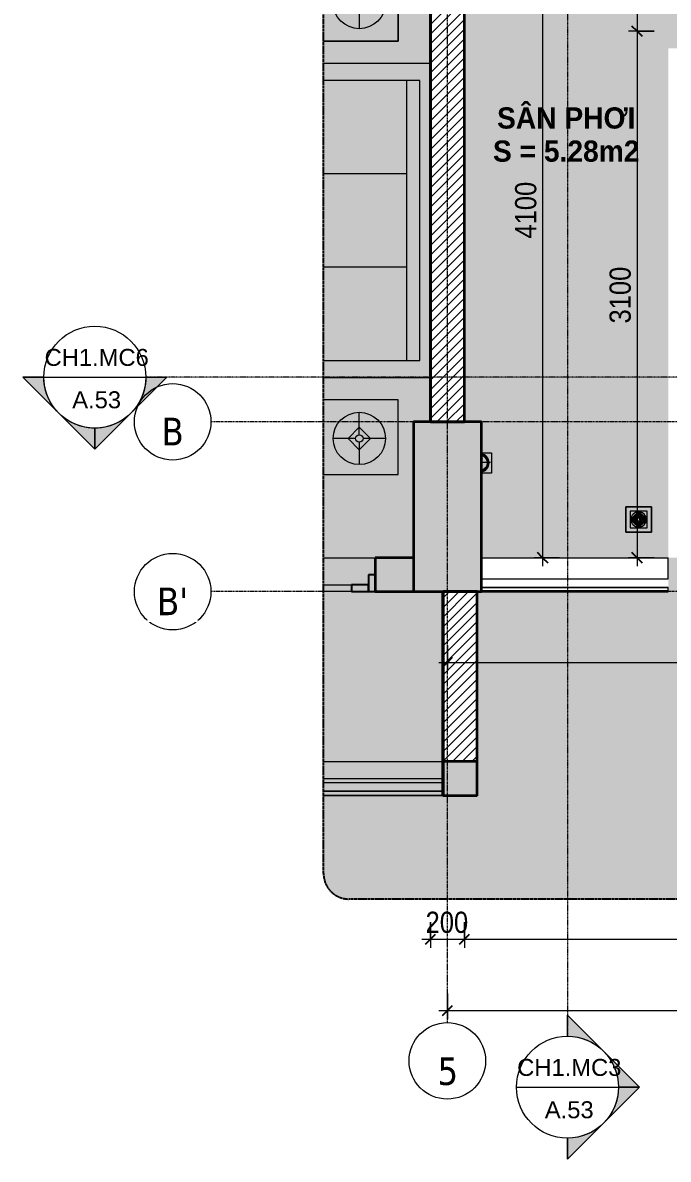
# Model space of a CAD drawing. Header units: millimetres. Extents: x 50254 to 245170, y 481 to 78637.
# Drawn here: x 50254 to 54052, y 21195 to 27887 of the extents above; entities that cross this region are included whole.
import ezdxf

# ---------------------------------------------------------------- set-up
doc = ezdxf.new("R2010")
doc.units = ezdxf.units.MM
for name, pattern in [('Dash - Tight', [4.5, 3, -1.5]), ('Dash Dot 3_16_', [7.9375, 4.7625, -1.5875, 0, -1.5875]), ('Grid Line', [22.225, 12.7, -3.175, 3.175, -3.175]), ('Hidden', [7.14375, 4.7625, -2.38125]), ('IMPORT-CENTER _3_', [10.16, 6.35, -1.27, 1.27, -1.27])]:
    doc.linetypes.add(name, pattern=pattern)
for name, color, linetype, lineweight in [('0-1', 7, 'Continuous', 5), ('A-ANNO-DIMS', 211, 'Continuous', 9), ('A-ANNO-DIMS-50', 211, 'Continuous', 9), ('A-DETL-GENF-1', 7, 'Continuous', 18), ('A-DETL-GENF-3', 92, 'Dash - Tight', 18), ('A-DETL-GENF-4', 92, 'Hidden', 25), ('A-DETL-GENF-5', 9, 'Continuous', 18), ('A-DETL-MEDM', 33, 'Continuous', 35), ('A-DETL-THIN', 151, 'Continuous', 18), ('A-DOOR', 31, 'Continuous', 18), ('A-DOOR-4', 31, 'Continuous', 25), ('A-DOOR-FRAM', 31, 'Continuous', 25), ('A-FLOR', 192, 'Continuous', 18), ('A-FLOR-2', 7, 'Continuous', 18), ('A-FLOR-3', 9, 'Continuous', 18), ('A-FLOR-HRAL', 11, 'Continuous', 18), ('A-FLOR-HRAL-2', 7, 'Continuous', 18), ('A-WALL', 113, 'Continuous', 18), ('A-WALL-3', 9, 'Continuous', 18), ('A-WALL-5', 7, 'Continuous', 18), ('A-WALL-6', 113, 'Continuous', 35), ('A-WALL-PATT-2', 111, 'Continuous', 18), ('G-ANNO-SYMB', 111, 'Continuous', 9), ('G-ANNO-SYMB-1', 111, 'Dash Dot 3_16_', 18), ('G-ANNO-TEXT-1', 7, 'Continuous', 9), ('G-IMPT', 8, 'Continuous', 18), ('G-IMPT-3', 8, 'IMPORT-CENTER _3_', 18), ('I-FURN', 30, 'Continuous', 18), ('I-FURN-1', 10, 'Continuous', 18), ('M-EQPM', 50, 'Continuous', 18), ('M-EQPM-1', 7, 'Continuous', 18), ('S-COLS', 52, 'Continuous', 18), ('S-GRID-1', 1, 'Grid Line', 9), ('S-GRID-IDEN', 1, 'Continuous', 9)]:
    doc.layers.add(name, color=color, linetype=linetype, lineweight=lineweight)
doc.layers.add('A-DETL-GENF-2', color=7, linetype='Continuous', lineweight=18, transparency=0.2)
doc.styles.add('Arial', font='arial.ttf', dxfattribs={"height": 100})
doc.styles.add('Arial_B', font='arialbd.ttf', dxfattribs={"width": 0.95, "height": 125})
doc.styles.add('Tahoma_B', font='tahomabd.ttf', dxfattribs={"height": 162.5})
doc.styles.add('UTM Avo', font='', dxfattribs={"width": 0.9, "height": 125})
doc.styles.get('UTM Avo').set_extended_font_data('UTM Avo')
doc.dimstyles.new('1_Dim_chi_tiet_2_5', dxfattribs={"dimscale": 304.8, "dimtxt": 124.912619, "dimasz": 0.19685, "dimexe": 0.164042, "dimexo": 0.0625, "dimgap": 0.016404, "dimtad": 1, "dimdec": 0, "dimrnd": 5, "dimzin": 0, "dimdsep": 46, "dimtxsty": 'UTM Avo', "dimblk1": 'OBLIQUE', "dimblk2": 'OBLIQUE', "dimsah": 1, "dimcen": 0.09, "dimdle": 0.164042, "dimazin": 0, "dimtfac": 1, "dimtdec": 4, "dimtix": 1, "dimtmove": 0, "dimatfit": 3, "dimfxl": 0.328084, "dimfxlon": 1, "dimtvp": 1, "dimtolj": 1, "dimtzin": 0, "dimarcsym": 2})
pattern_1 = [(45, (0, 0), (-28.28427, 28.28427), [])]

# ---------------------------------------------------------------- blocks, each defined once
blk = doc.blocks.new('NCV_TKTC_KET CAU_rvt-1-TKCS_CĂN HỘ LOẠI 1 - MẶT BẰNG')
at = {"layer": 'A-FLOR'}
for p, q in [((52927.6, 24535.3), (54052.6, 24535.3)), ((52024, 23336.9), (52725.7, 23336.9)), ((52725.9, 23336.9), (52727.6, 23336.9))]:
    blk.add_line(p, q, dxfattribs=at)
at = {"layer": 'S-COLS'}
for p, q in [((52652.6, 25536.9), (52552.6, 25536.9)), ((52552.6, 25536.9), (52552.6, 24736.9)), ((52577.6, 24536.9), (52725.9, 24536.9)), ((52725.9, 24536.9), (52727.6, 24536.9)), ((52927.6, 24536.9), (52952.6, 24536.9))]:
    blk.add_line(p, q, dxfattribs=at)
blk = doc.blocks.new('LOBBY_SOFA_1 - LOBBY_SOFA_1-V9-TKCS_CĂN HỘ LOẠI 1 - MẶT BẰNG')
at = {"layer": 'I-FURN'}
for p, q in [((-2556, -4.9), (-2556, -633.5)), ((-2457, -66), (-2457, -633.5)), ((-807, -66), (-2457, -66)), ((-807, -633.5), (-807, -66)), ((-708, -633.5), (-708, -4.9)), ((-3128.2, -193.5), (-2688.2, -193.5)), ((-3128.2, -633.5), (-3128.2, -193.5)), ((-2688.2, -193.5), (-2688.2, -633.5)), ((-807, -143), (-2457, -143)), ((-1907, -143), (-1907, -633.5)), ((-1357, -143), (-1357, -633.5)), ((-575.9, -193.5), (-575.9, -633.5)), ((-135.9, -193.5), (-575.9, -193.5)), ((-135.9, -633.5), (-135.9, -193.5)), ((-2915.4, -269), (-2915.4, -401)), ((-348.6, -269), (-348.6, -401)), ((-2915.4, -357), (-2981.4, -423)), ((-2849.4, -423), (-2915.4, -357)), ((-414.6, -423), (-348.6, -357)), ((-348.6, -357), (-282.6, -423)), ((-2937.4, -423), (-3069.4, -423)), ((-2981.4, -423), (-2915.4, -489)), ((-2915.4, -489), (-2849.4, -423)), ((-2915.4, -445), (-2915.4, -577)), ((-2893.4, -423), (-2761.4, -423)), ((-370.6, -423), (-502.6, -423)), ((-348.6, -489), (-414.6, -423)), ((-282.6, -423), (-348.6, -489)), ((-348.6, -445), (-348.6, -577)), ((-326.6, -423), (-194.6, -423))]:
    blk.add_line(p, q, dxfattribs=at)
for centre, radius in [((-2915.4, -423), 154), ((-348.6, -423), 154), ((-2915.4, -423), 22), ((-348.6, -423), 22)]:
    blk.add_circle(centre, radius, dxfattribs=at)
at = {"layer": 'I-FURN-1'}
for p, q in [((-2556, -4.9), (-2556, -633.5)), ((-708, -633.5), (-708, -4.9)), ((-2688.2, -193.5), (-3128.2, -193.5)), ((-3128.2, -193.5), (-3128.2, -633.5)), ((-2688.2, -633.5), (-2688.2, -193.5)), ((-135.9, -193.5), (-575.9, -193.5)), ((-575.9, -193.5), (-575.9, -633.5)), ((-135.9, -633.5), (-135.9, -193.5))]:
    blk.add_line(p, q, dxfattribs=at)
blk = doc.blocks.new('THU NUOC - THU NUOC-455054-TKCS_CĂN HỘ LOẠI 1 - MẶT BẰNG')
at = {"layer": 'M-EQPM-1'}
for p, q in [((-66.3, -70.6), (-66.3, 79.4)), ((-66.3, 79.4), (83.7, 79.4)), ((83.7, 79.4), (83.7, -70.6)), ((58.7, 54.4), (-41.3, 54.4)), ((-41.3, 54.4), (-41.3, -45.6)), ((-23.3, 19.6), (40.9, 19.6)), ((40.9, 13.6), (-23.3, 13.6)), ((-23.3, 7.2), (0.7, 7.2)), ((0.7, 1.2), (-23.3, 1.2)), ((-11, 32.1), (28.5, 32.1)), ((28.5, 26.1), (-11, 26.1)), ((-1.1, 44.5), (18.5, 44.5)), ((18.5, 38.5), (-1.1, 38.5)), ((0.7, 7.2), (0.7, 1.2)), ((16.7, 1.2), (16.7, 7.2)), ((16.7, 7.2), (40.9, 7.2)), ((40.9, 1.2), (16.7, 1.2)), ((58.7, -45.6), (58.7, 54.4)), ((-41.3, -45.6), (58.7, -45.6)), ((-23.3, -4.8), (40.9, -4.8)), ((40.9, -10.8), (-23.3, -10.8)), ((-11, -17.3), (28.5, -17.3)), ((28.5, -23.3), (-11, -23.3)), ((-1.1, -29.6), (18.5, -29.6)), ((18.5, -35.6), (-1.1, -35.6)), ((83.7, -70.6), (-66.3, -70.6))]:
    blk.add_line(p, q, dxfattribs=at)
for centre, radius, start, end in [((8.7, 4.4), 45, 0, 180), ((8.7, 4.4), 45, 360, 180), ((8.7, 4.4), 45, 180, 0), ((8.7, 4.4), 45, 180, 360), ((-23.3, 16.6), 3, 90, 270), ((-23.3, 4.2), 3, 90, 270), ((-11, 29.1), 3, 90, 270), ((-1.1, 41.5), 3, 90, 270), ((18.5, 41.5), 3, 270, 90), ((28.5, 29.1), 3, 270, 90), ((40.9, 16.6), 3, 270, 90), ((40.9, 4.2), 3, 270, 90), ((-23.3, -7.8), 3, 90, 270), ((-11, -20.3), 3, 90, 270), ((-1.1, -32.6), 3, 90, 270), ((18.5, -32.6), 3, 270, 90), ((28.5, -20.3), 3, 270, 90), ((40.9, -7.8), 3, 270, 90)]:
    blk.add_arc(centre, radius, start, end, dxfattribs=at)
blk = doc.blocks.new('Top Rail Type - Top Rail_Internal_-641393-TKCS_CĂN HỘ LOẠI 1 - MẶT BẰNG')
at = {"layer": 'A-FLOR-HRAL-2'}
for p, q in [((30044.1, 15351.2), (31144, 15351.2)), ((31144, 15301.2), (30044.1, 15301.2))]:
    blk.add_line(p, q, dxfattribs=at)
blk = doc.blocks.new('Top Rail Type - Top Rail_Internal_-V14-TKCS_CĂN HỘ LOẠI 1 - MẶT BẰNG')
at = {"layer": 'A-FLOR-HRAL-2'}
for p, q in [((30044.1, 15351.2), (31144, 15351.2)), ((30044.1, 15301.2), (31144, 15301.2))]:
    blk.add_line(p, q, dxfattribs=at)
blk = doc.blocks.new('NCV_TKTC_TANG 1_rvt-1-TKCS_CĂN HỘ LOẠI 1 - MẶT BẰNG')
at = {"layer": 'A-FLOR-2'}
blk.add_line((52725.9, 23536.9), (52727.6, 23536.9), dxfattribs=at)
at = {"layer": 'A-FLOR-3'}
for p, q in [((52024, 24736.9), (52327.6, 24736.9)), ((52024, 23536.9), (52725.9, 23536.9))]:
    blk.add_line(p, q, dxfattribs=at)
at = {"layer": 'A-WALL-3'}
blk.add_line((54052.2, 24536.9), (52952.6, 24536.9), dxfattribs=at)
at = {"layer": 'A-WALL-5'}
for p, q in [((52952.6, 24736.9), (54052.2, 24736.9)), ((54052.2, 24611.9), (54052.2, 24736.9)), ((54052.2, 24536.9), (54052.2, 24561.9))]:
    blk.add_line(p, q, dxfattribs=at)
at = {"layer": 'A-FLOR-HRAL'}
for name in ['Top Rail Type - Top Rail_Internal_-641393-TKCS_CĂN HỘ LOẠI 1 - MẶT BẰNG', 'Top Rail Type - Top Rail_Internal_-V14-TKCS_CĂN HỘ LOẠI 1 - MẶT BẰNG']:
    blk.add_blockref(name, (22908.5, 9260.7), dxfattribs=at)
at = {"layer": 'I-FURN', "rotation": 270.0000000000005}
blk.add_blockref('LOBBY_SOFA_1 - LOBBY_SOFA_1-V9-TKCS_CĂN HỘ LOẠI 1 - MẶT BẰNG', (52657.5, 25090.4), dxfattribs=at)
at = {"layer": 'M-EQPM', "rotation": 89.99999999999973}
blk.add_blockref('THU NUOC - THU NUOC-455054-TKCS_CĂN HỘ LOẠI 1 - MẶT BẰNG', (53882.6, 24953.1), dxfattribs=at)
blk = doc.blocks.new('DEG_02-DEG_03 - DEG_02-2500x2400mm-CỬA ĐI 02 CÁNH TRƯỢT-625766-TKCS_CĂN HỘ LOẠI 1 - MẶT BẰNG')
at = {"layer": 'A-DOOR'}
for p, q in [((-1110, 100), (-946.4, 100)), ((-946.4, 60), (-1110, 60))]:
    blk.add_line(p, q, dxfattribs=at)
at = {"layer": 'A-DOOR-4'}
for p, q in [((-1110, 100), (-1210, 100)), ((-1210, 100), (-1210, 60)), ((-1110, 60), (-1110, 100)), ((-1210, 60), (-1110, 60))]:
    blk.add_line(p, q, dxfattribs=at)
at = {"layer": 'A-DOOR-FRAM'}
for p, q in [((-1210, 100), (-1250, 100)), ((-1210, 0), (-1210, 100)), ((-1250, 0), (-1210, 0))]:
    blk.add_line(p, q, dxfattribs=at)
blk = doc.blocks.new('Top Rail Type - Top Rail_Internal_-1602672-TKCS_CĂN HỘ LOẠI 1 - MẶT BẰNG')
at = {"layer": 'A-FLOR-HRAL'}
for p, q in [((52024, 23412.4), (52725.9, 23412.4)), ((52725.9, 23362.4), (52024, 23362.4)), ((52725.9, 23412.4), (52727.6, 23412.4)), ((52727.6, 23362.4), (52725.9, 23362.4))]:
    blk.add_line(p, q, dxfattribs=at)
blk = doc.blocks.new('Top Rail Type - Top Rail_Internal_-V16-TKCS_CĂN HỘ LOẠI 1 - MẶT BẰNG')
at = {"layer": 'A-FLOR-HRAL'}
for p, q in [((52024, 23412.4), (52725.9, 23412.4)), ((52024, 23362.4), (52725.9, 23362.4)), ((52725.9, 23412.4), (52727.6, 23412.4)), ((52725.9, 23362.4), (52727.6, 23362.4))]:
    blk.add_line(p, q, dxfattribs=at)
blk = doc.blocks.new('TKTC_XREF_251221_MB TANG 1 - TKTC_XREF_260130_MB TANG 1_dwg_CUM U_DN100-V19-TKCS_CĂN HỘ LOẠI 1 - MẶT BẰNG')
at = {"layer": 'G-IMPT'}
blk.add_hatch(color=256, dxfattribs=at).paths.add_polyline_path([(11.2, -59.5), (15.8, -58.9), (30.5, -52.8), (43.1, -43.1), (53.7, -28.5), (59.1, -14.8), (61, 0), (58.9, 15.8), (52.8, 30.5), (43.1, 43.1), (28.5, 53.7), (14.8, 59.1), (11.3, 58.9), (11.3, 55.5), (15.8, 54.6), (30.5, 47.8), (40.3, 40.3), (49.4, 28.5), (55.1, 14.5), (57, 0), (54.6, -15.8), (47.8, -30.5), (40.2, -40.4), (28.5, -49.4), (14.8, -55.1), (11.2, -55.5), (11.2, -58.9)])
for radius, start, end in [(69, 279.576, 80.28594), (61, 280.84127, 79.02137), (57, 281.75154, 78.11097)]:
    blk.add_arc((0, 0), radius, start, end, dxfattribs=at)
blk = doc.blocks.new('TKTC_XREF_251221_MB TANG 1 - TKTC_XREF_260130_MB TANG 1_dwg_$cc-V20-TKCS_CĂN HỘ LOẠI 1 - MẶT BẰNG')
at = {"layer": 'G-IMPT'}
for centre, radius, start, end in [((0, 0), 0.5, 99.19385, 260.21689), ((0, 0), 0.5, 99.66775, 259.71526), ((0.188, 0.25), 0.313, 152.38677, 207.1436)]:
    blk.add_arc(centre, radius, start, end, dxfattribs=at)
at = {"layer": 'G-IMPT-3'}
blk.add_line((-0.673, 0), (-0.081, 0), dxfattribs=at)
blk = doc.blocks.new('TKTC_XREF_251221_MB TANG 1 - TKTC_XREF_260130_MB TANG 1_dwg_THU NUOC - THU NUOC-444531-TKCS_MB TẦNG 1-4202120-TKCS_CĂN HỘ LOẠI 1 - MẶT BẰNG')
at = {"layer": 'M-EQPM'}
for p, q in [((-23.3, 10.8), (40.9, 10.8)), ((40.9, 4.8), (-23.3, 4.8)), ((-11, 23.3), (28.5, 23.3)), ((28.5, 17.3), (-11, 17.3)), ((-1.1, 35.6), (18.5, 35.6)), ((18.5, 29.6), (-1.1, 29.6)), ((-23.3, -13.6), (40.9, -13.6)), ((40.9, -19.6), (-23.3, -19.6)), ((-11, -26.1), (28.5, -26.1)), ((28.5, -32.1), (-11, -32.1)), ((-1.1, -38.5), (18.5, -38.5)), ((18.5, -44.5), (-1.1, -44.5))]:
    blk.add_line(p, q, dxfattribs=at)
at = {"layer": 'M-EQPM', "flags": 128}
for points in [[(83.7, -79.4), (83.7, 70.6), (-66.3, 70.6), (-66.3, -79.4)], [(58.7, -54.4), (58.7, 45.6), (-41.3, 45.6), (-41.3, -54.4)]]:
    blk.add_lwpolyline(points, close=True, dxfattribs=at)
for points in [[(-23.3, -1.2), (0.7, -1.2), (0.7, -7.2), (-23.3, -7.2)], [(40.9, -7.2), (16.7, -7.2), (16.7, -1.2), (40.9, -1.2)]]:
    blk.add_lwpolyline(points, dxfattribs=at)
at = {"layer": 'M-EQPM'}
for centre, radius, start, end in [((8.7, -4.4), 45, 360, 180), ((8.7, -4.4), 45, 360, 180), ((-23.3, 7.8), 3, 90, 270), ((-11, 20.3), 3, 90, 270), ((-1.1, 32.6), 3, 90, 270), ((18.5, 32.6), 3, 270, 90), ((28.5, 20.3), 3, 270, 90), ((40.9, 7.8), 3, 270, 90), ((8.7, -4.4), 45, 180, 360), ((8.7, -4.4), 45, 180, 360), ((-23.3, -4.2), 3, 90, 270), ((-23.3, -16.6), 3, 90, 270), ((-11, -29.1), 3, 90, 270), ((-1.1, -41.5), 3, 90, 270), ((18.5, -41.5), 3, 270, 90), ((28.5, -29.1), 3, 270, 90), ((40.9, -4.2), 3, 270, 90), ((40.9, -16.6), 3, 270, 90)]:
    blk.add_arc(centre, radius, start, end, dxfattribs=at)
blk = doc.blocks.new('TKTC_XREF_251221_MB TANG 1 - TKTC_XREF_260130_MB TANG 1_dwg-4202109-TKCS_CĂN HỘ LOẠI 1 - MẶT BẰNG')
at = {"layer": 'G-IMPT'}
blk.add_line((-150199.1, -375992.1), (-150139.4, -375992.1), dxfattribs=at)
at = {"layer": 'G-IMPT', "flags": 128}
blk.add_lwpolyline([(-150139.4, -375992), (-150139.4, -376111.5), (-150199.1, -376111.5)], dxfattribs=at)
at = {"extrusion": (0, 0, -1), "xscale": 90.00000000005114, "yscale": 90.00000000005114, "zscale": -90.00000000005114, "rotation": 0.3047175217251739}
blk.add_blockref('TKTC_XREF_251221_MB TANG 1 - TKTC_XREF_260130_MB TANG 1_dwg_$cc-V20-TKCS_CĂN HỘ LOẠI 1 - MẶT BẰNG', (150206.4, -376049.6), dxfattribs=at)
at = {"xscale": 0.789473684210524, "yscale": 0.789473684210524, "zscale": 0.789473684210524, "rotation": 0.06930925665188988}
blk.add_blockref('TKTC_XREF_251221_MB TANG 1 - TKTC_XREF_260130_MB TANG 1_dwg_CUM U_DN100-V19-TKCS_CĂN HỘ LOẠI 1 - MẶT BẰNG', (-150208, -376051.4), dxfattribs=at)
blk.add_blockref('TKTC_XREF_251221_MB TANG 1 - TKTC_XREF_260130_MB TANG 1_dwg_THU NUOC - THU NUOC-444531-TKCS_MB TẦNG 1-4202120-TKCS_CĂN HỘ LOẠI 1 - MẶT BẰNG', (-149282.3, -376380.4))
blk = doc.blocks.new('TKTC_XREF_251221_MB TANG 1 - TKTC_XREF_251221_MB TANG 1-2038492-TKCS_CĂN HỘ LOẠI 1 - MẶT BẰNG')
blk.add_blockref('TKTC_XREF_251221_MB TANG 1 - TKTC_XREF_260130_MB TANG 1_dwg-4202109-TKCS_CĂN HỘ LOẠI 1 - MẶT BẰNG', (169499.1, 384109.7))
blk = doc.blocks.new('BORDER VIEW - BORDER VIEW-3457859-TKCS_CĂN HỘ LOẠI 1 - MẶT BẰNG')
at = {"layer": 'A-DETL-GENF-4'}
for p, q in [((0, 150), (0, 11333.8)), ((9485.3, 0), (150, 0))]:
    blk.add_line(p, q, dxfattribs=at)
blk.add_arc((150, 150), 150, 180, 270, dxfattribs=at)
blk = doc.blocks.new('Grid - M_Grid Head - Circle-353313-TKCS_CĂN HỘ LOẠI 1 - MẶT BẰNG')
at = {"layer": 'S-GRID-IDEN'}
blk.add_circle((0, 0), 4.5, dxfattribs=at)
blk = doc.blocks.new('DIMBLOCK2-TKCS_CĂN HỘ LOẠI 1 - MẶT BẰNG')
at = {"layer": 'A-ANNO-DIMS-50'}
for p, q in [((52752.6, 24220.4), (52752.6, 24070.4)), ((52752.6, 24120.4), (52752.6, 24220.4)), ((57652.6, 24220.4), (57652.6, 24070.4)), ((57652.6, 24120.4), (57652.6, 24220.4)), ((52702.6, 24120.4), (57702.6, 24120.4))]:
    blk.add_line(p, q, dxfattribs=at)
at = {"layer": 'A-ANNO-DIMS-50', "lineweight": 25}
for p, q in [((52752.6, 24120.4), (52722.6, 24090.4)), ((52752.6, 24120.4), (52782.6, 24150.4)), ((57652.6, 24120.4), (57622.6, 24090.4)), ((57652.6, 24120.4), (57682.6, 24150.4))]:
    blk.add_line(p, q, dxfattribs=at)
at = {"layer": 'A-ANNO-DIMS-50', "color": 0, "insert": (55031.4, 24282.8), "char_height": 125, "width": 410.824, "attachment_point": 1, "line_spacing_factor": 1.110334, "style": 'UTM Avo'}
blk.add_mtext('4900', dxfattribs=at)
blk = doc.blocks.new('_Oblique')
at = {"color": 0, "linetype": 'ByBlock', "lineweight": -2}
blk.add_line((-0.5, -0.5), (0.5, 0.5), dxfattribs=at)
blk = doc.blocks.new('DIMBLOCK21-TKCS_CĂN HỘ LOẠI 1 - MẶT BẰNG')
at = {"layer": 'A-ANNO-DIMS-50', "lineweight": 25}
for p, q in [((53869.1, 28836.9), (53839.1, 28866.9)), ((53869.1, 28836.9), (53899.1, 28806.9)), ((53869.1, 27836.9), (53839.1, 27866.9)), ((53869.1, 27836.9), (53899.1, 27806.9))]:
    blk.add_line(p, q, dxfattribs=at)
at = {"layer": 'A-ANNO-DIMS-50'}
for p, q in [((53869.1, 28886.9), (53869.1, 27836.9)), ((53969.1, 28836.9), (53819.1, 28836.9)), ((53869.1, 28836.9), (53969.1, 28836.9)), ((53969.1, 27836.9), (53819.1, 27836.9)), ((53869.1, 27836.9), (53969.1, 27836.9))]:
    blk.add_line(p, q, dxfattribs=at)
at = {"layer": 'A-ANNO-DIMS-50', "color": 0, "insert": (53706.8, 28165.8), "char_height": 125, "width": 410.824, "attachment_point": 1, "rotation": 90, "line_spacing_factor": 1.110334, "style": 'UTM Avo'}
blk.add_mtext('1000', dxfattribs=at)
blk = doc.blocks.new('DIMBLOCK22-TKCS_CĂN HỘ LOẠI 1 - MẶT BẰNG')
at = {"layer": 'A-ANNO-DIMS-50', "lineweight": 25}
for p, q in [((53869.1, 27836.9), (53839.1, 27866.9)), ((53869.1, 27836.9), (53899.1, 27806.9)), ((53869.1, 24736.9), (53839.1, 24766.9)), ((53869.1, 24736.9), (53899.1, 24706.9))]:
    blk.add_line(p, q, dxfattribs=at)
at = {"layer": 'A-ANNO-DIMS-50'}
for p, q in [((53969.1, 27836.9), (53819.1, 27836.9)), ((53869.1, 27836.9), (53869.1, 24686.9)), ((53869.1, 27836.9), (53969.1, 27836.9)), ((53969.1, 24736.9), (53819.1, 24736.9)), ((53869.1, 24736.9), (53969.1, 24736.9))]:
    blk.add_line(p, q, dxfattribs=at)
at = {"layer": 'A-ANNO-DIMS-50', "color": 0, "insert": (53706.8, 26115.8), "char_height": 125, "width": 410.824, "attachment_point": 1, "rotation": 90, "line_spacing_factor": 1.110334, "style": 'UTM Avo'}
blk.add_mtext('3100', dxfattribs=at)
blk = doc.blocks.new('DIMBLOCK23-TKCS_CĂN HỘ LOẠI 1 - MẶT BẰNG')
at = {"layer": 'A-ANNO-DIMS-50', "lineweight": 25}
for p, q in [((53313.3, 28836.9), (53283.3, 28866.9)), ((53313.3, 28836.9), (53343.3, 28806.9)), ((53313.3, 24736.9), (53283.3, 24766.9)), ((53313.3, 24736.9), (53343.3, 24706.9))]:
    blk.add_line(p, q, dxfattribs=at)
at = {"layer": 'A-ANNO-DIMS-50'}
for p, q in [((53313.3, 28886.9), (53313.3, 24686.9)), ((53413.3, 28836.9), (53263.3, 28836.9)), ((53313.3, 28836.9), (53413.3, 28836.9)), ((53413.3, 24736.9), (53263.3, 24736.9)), ((53313.3, 24736.9), (53413.3, 24736.9))]:
    blk.add_line(p, q, dxfattribs=at)
at = {"layer": 'A-ANNO-DIMS-50', "color": 0, "insert": (53150.9, 26615.8), "char_height": 125, "width": 410.824, "attachment_point": 1, "rotation": 90, "line_spacing_factor": 1.110334, "style": 'UTM Avo'}
blk.add_mtext('4100', dxfattribs=at)
blk = doc.blocks.new('DIMBLOCK28-TKCS_CĂN HỘ LOẠI 1 - MẶT BẰNG')
at = {"layer": 'A-ANNO-DIMS-50'}
for p, q in [((52652.6, 22590.1), (52652.6, 22440.1)), ((52652.6, 22490.1), (52652.6, 22590.1)), ((52852.6, 22590.1), (52852.6, 22440.1)), ((52852.6, 22490.1), (52852.6, 22590.1)), ((52602.6, 22490.1), (52852.6, 22490.1))]:
    blk.add_line(p, q, dxfattribs=at)
at = {"layer": 'A-ANNO-DIMS-50', "lineweight": 25}
for p, q in [((52652.6, 22490.1), (52622.6, 22460.1)), ((52652.6, 22490.1), (52682.6, 22520.1)), ((52852.6, 22490.1), (52822.6, 22460.1)), ((52852.6, 22490.1), (52882.6, 22520.1))]:
    blk.add_line(p, q, dxfattribs=at)
at = {"layer": 'A-ANNO-DIMS-50', "color": 0, "insert": (52624.2, 22652.5), "char_height": 125, "width": 308.118, "attachment_point": 1, "line_spacing_factor": 1.110334, "style": 'UTM Avo'}
blk.add_mtext('200', dxfattribs=at)
blk = doc.blocks.new('DIMBLOCK29-TKCS_CĂN HỘ LOẠI 1 - MẶT BẰNG')
at = {"layer": 'A-ANNO-DIMS-50'}
for p, q in [((52852.6, 22590.1), (52852.6, 22440.1)), ((52852.6, 22490.1), (52852.6, 22590.1)), ((60852.6, 22590.1), (60852.6, 22440.1)), ((60852.6, 22490.1), (60852.6, 22590.1)), ((52852.6, 22490.1), (60852.6, 22490.1))]:
    blk.add_line(p, q, dxfattribs=at)
at = {"layer": 'A-ANNO-DIMS-50', "lineweight": 25}
for p, q in [((52852.6, 22490.1), (52822.6, 22460.1)), ((52852.6, 22490.1), (52882.6, 22520.1)), ((60852.6, 22490.1), (60822.6, 22460.1)), ((60852.6, 22490.1), (60882.6, 22520.1))]:
    blk.add_line(p, q, dxfattribs=at)
at = {"layer": 'A-ANNO-DIMS-50', "color": 0, "insert": (56681.4, 22652.5), "char_height": 125, "width": 410.824, "attachment_point": 1, "line_spacing_factor": 1.110334, "style": 'UTM Avo'}
blk.add_mtext('8000', dxfattribs=at)
blk = doc.blocks.new('DIMBLOCK31-TKCS_CĂN HỘ LOẠI 1 - MẶT BẰNG')
at = {"layer": 'A-ANNO-DIMS-50'}
for p, q in [((52752.6, 22170.1), (52752.6, 22020.1)), ((52752.6, 22070.1), (52752.6, 22170.1)), ((60952.6, 22170.1), (60952.6, 22020.1)), ((60952.6, 22070.1), (60952.6, 22170.1)), ((52702.6, 22070.1), (61002.6, 22070.1))]:
    blk.add_line(p, q, dxfattribs=at)
at = {"layer": 'A-ANNO-DIMS-50', "lineweight": 25}
for p, q in [((52752.6, 22070.1), (52782.6, 22100.1)), ((60952.6, 22070.1), (60982.6, 22100.1)), ((52752.6, 22070.1), (52722.6, 22040.1)), ((60952.6, 22070.1), (60922.6, 22040.1))]:
    blk.add_line(p, q, dxfattribs=at)
at = {"layer": 'A-ANNO-DIMS-50', "color": 0, "insert": (56681.4, 22232.5), "char_height": 125, "width": 410.824, "attachment_point": 1, "line_spacing_factor": 1.110334, "style": 'UTM Avo'}
blk.add_mtext('8200', dxfattribs=at)
blk = doc.blocks.new('Section - M_Section Head - Filled-352373-TKCS_CĂN HỘ LOẠI 1 - MẶT BẰNG')
at = {"layer": 'G-ANNO-SYMB'}
h = blk.add_hatch(color=256, dxfattribs=at)
edge = h.paths.add_edge_path()
edge.add_line((-6, 8.49), (-6, 6))
edge.add_arc((-6, 0), 6, 90, 135)
edge.add_line((-10.24, 4.24), (-6, 8.49))
h = blk.add_hatch(color=256, dxfattribs=at)
edge = h.paths.add_edge_path()
edge.add_line((-6, 8.49), (-1.76, 4.24))
edge.add_arc((-6, 0), 6, 45, 90)
edge.add_line((-6, 6), (-6, 8.49))
h = blk.add_hatch(color=256, dxfattribs=at)
edge = h.paths.add_edge_path()
edge.add_line((-14.49, 0), (-10.24, 4.24))
edge.add_arc((-6, 0), 6, 135, 180)
edge.add_line((-12, 0), (-14.49, 0))
h = blk.add_hatch(color=256, dxfattribs=at)
edge = h.paths.add_edge_path()
edge.add_line((2.49, 0), (0, 0))
edge.add_arc((-6, 0), 6, 360, 405)
edge.add_line((-1.76, 4.24), (2.49, 0))
for p, q in [((-6, 8.49), (-14.49, 0)), ((-6, 8.49), (-10.24, 4.24)), ((-6, 8.49), (2.49, 0)), ((-6, 6), (-6, 8.49)), ((-6, 8.49), (-6, 6)), ((-1.76, 4.24), (-6, 8.49)), ((-10.24, 4.24), (-14.49, 0)), ((2.49, 0), (-1.76, 4.24)), ((-14.49, 0), (-12, 0)), ((0, 0), (2.49, 0)), ((-12, 0), (-14.49, 0)), ((0, 0), (2.49, 0))]:
    blk.add_line(p, q, dxfattribs=at)
for start, end in [(360, 180), (90, 135), (45, 90), (135, 180), (360, 45), (180, 360)]:
    blk.add_arc((-6, 0), 6, start, end, dxfattribs=at)

msp = doc.modelspace()

# ---------------------------------------------------------------- hatches: boundary and pattern name
at = {"layer": 'A-DETL-GENF-1'}
h = msp.add_hatch(color=256, dxfattribs=at)
h.paths.add_polyline_path([(52952.6, 24736.9), (54052.6, 24736.9), (54052.6, 27836.9), (54452.6, 27836.9), (54452.6, 28836.9), (52852.6, 28836.9), (52852.6, 25536.9), (52952.6, 25536.9), (52952.6, 25342.2), (52956.1, 25341.8), (52967.7, 25337), (52977.7, 25329.3), (52986, 25317.8), (52990.3, 25307), (52991.9, 25295.3), (52990.2, 25282.8), (52985.4, 25271.1), (52977.8, 25261.2), (52966.2, 25252.9), (52955.4, 25248.6), (52952.6, 25248.3), (52952.6, 24796.7)])
h.paths.add_polyline_path([(52952.6, 25251.4), (52956.2, 25252.1), (52967.8, 25257.5), (52975.6, 25263.5), (52982.7, 25272.8), (52987.2, 25283.7), (52988.7, 25295.3), (52986.8, 25307.8), (52981.4, 25319.4), (52975.5, 25327.1), (52966.2, 25334.3), (52955.3, 25338.7), (52952.6, 25338.7), (52952.6, 25251.8)])
at = {"layer": 'A-DETL-GENF-2'}
h = msp.add_hatch(color=256, dxfattribs=at)
h.paths.add_polyline_path([(54313.5, 22726.9), (61509.2, 22726.9), (61548, 22732), (61584.2, 22747), (61615.3, 22770.9), (61639.1, 22801.9), (61654.1, 22838.1), (61659.2, 22876.9), (61659.2, 34060.7), (61654.1, 34099.5), (61639.1, 34135.7), (61615.3, 34166.8), (61584.2, 34190.6), (61548, 34205.6), (61509.2, 34210.7), (52174, 34210.7), (52135.1, 34205.6), (52099, 34190.6), (52067.9, 34166.8), (52044, 34135.7), (52029.1, 34099.5), (52024, 34060.7), (52024, 22876.9), (52029.1, 22838.1), (52044, 22801.9), (52067.9, 22770.9), (52099, 22747), (52135.1, 22732), (52174, 22726.9), (52927.6, 22726.9)])
h.paths.add_polyline_path([(52920.5, 23335.3), (52725.9, 23335.3), (52725.9, 24536.9), (52552.6, 24536.9), (52552.6, 25536.9), (52652.6, 25536.9), (52652.6, 32236.9), (52527.6, 32237), (52527.8, 33537), (61177.6, 33536.9), (61177.5, 32236.9), (61052.5, 32237), (61052.6, 25536.9), (61152.6, 25536.9), (61152.6, 25342.2), (61156, 25341.8), (61167.6, 25337), (61177.6, 25329.3), (61186, 25317.8), (61190.2, 25307), (61191.8, 25295.3), (61190.1, 25282.8), (61185.3, 25271.1), (61177.7, 25261.2), (61166.2, 25252.9), (61155.3, 25248.6), (61152.6, 25248.3), (61152.6, 24536.9), (61126, 24536.9), (61126, 23536.9), (61127.6, 23536.9), (61127.6, 23336.9), (57652.6, 23337.4), (57652.6, 24536.9), (52925.9, 24536.4), (52925.9, 23536.9), (52927.6, 23536.9), (52927.6, 23336.9), (52925.9, 23336.9), (52925.9, 23335.3)])
h.paths.add_polyline_path([(61152.6, 25251.4), (61156.1, 25252.1), (61167.7, 25257.5), (61175.5, 25263.5), (61182.6, 25272.8), (61187.1, 25283.7), (61188.6, 25295.3), (61186.7, 25307.8), (61181.3, 25319.4), (61175.4, 25327.1), (61166.1, 25334.3), (61155.2, 25338.7), (61152.6, 25338.7), (61152.6, 25251.8)])
at = {"layer": 'A-DETL-GENF-5'}
h = msp.add_hatch(dxfattribs=at)
h.set_pattern_fill('FP_2', color=256, style=0, pattern_type=2)
h.set_pattern_definition([(50, (0, 0), (364.3679, -31.8783), [38.1, -419.1]), (355, (0, 0), (-70.4859, 382.1133), [30.48, -335.28]), (100.451, (30.36, -2.66), (293.885, 350.2334), [32.38, -356.18]), (46.184, (0, 101.6), (542.1585, -84.0858), [57.15, -628.65]), (96.636, (45.2, 94.6), (474.805, 494.8554), [48.57, -534.27]), (351.184, (0, 101.6), (474.81, 494.85), [45.72, -502.92]), (21, (50.8, 76.2), (303.2285, -204.5305), [38.1, -419.1]), (326, (50.8, 76.2), (123.6039, 368.376), [30.48, -335.28]), (71.451, (76.07, 59.16), (426.8341, 163.8427), [32.38, -356.18]), (37.5, (0, 0), (6.17665, 169.11015), [3.353, -327.863, 3.353, -337.007, -336.55]), (37.5, (0, 0), (6.17665, 169.11015), [-671.576, 3.353, -333.197]), (7.5, (0, 0), (133.63888, 200.3615), [3.353, -190.703, 3.353, -320.243, -128.27]), (7.5, (0, 0), (133.63888, 200.3615), [-517.652, 3.353, -124.917]), (327.5, (-113.28, 0), (271.18182, -11.45836), [3.353, -123.647, 3.353, -392.887, -525.78]), (327.5, (-113.28, 0), (271.18182, -11.45836), [-523.24, 3.353, -522.427]), (317.5, (-164.08, 0), (296.2585, 50.85285), [3.353, -161.747, 3.353, -259.791, -373.38]), (317.5, (-164.08, 0), (296.2585, 50.85285), [-428.244, 3.353, -370.027]), (45, (0, 0), (-125.7236, 125.7236), []), (45, (0, 190.5), (-125.7236, 125.7236), [])])
h.paths.add_polyline_path([(61126, 23336.9), (61127.6, 23337.4), (61127.6, 23536.9), (60927.6, 23536.9), (60927.6, 23336.9)])
h.paths.add_polyline_path([(52927.6, 23336.9), (52927.6, 23536.9), (52727.6, 23536.9), (52727.6, 23336.9), (52925.9, 23336.9)])
h.paths.add_polyline_path([(57852.6, 23339), (57852.6, 23536.9), (57652.6, 23536.9), (57652.6, 23339), (57757, 23339)])
h.paths.add_polyline_path([(61052.6, 24536.9), (61152.6, 24536.9), (61152.6, 25536.9), (60752.6, 25536.9), (60752.6, 24536.9), (60927.6, 24536.9)])
h.paths.add_polyline_path([(52852.6, 24536.9), (52952.6, 24536.9), (52952.6, 25536.9), (52552.6, 25536.9), (52552.6, 24536.9), (52727.6, 24536.9)])
h.paths.add_polyline_path([(54252.5, 24536.9), (54252.5, 24736.9), (54052.6, 24736.9), (54052.6, 24536.9), (54152.6, 24536.9)])
h.paths.add_polyline_path([(57852.6, 24537.4), (57852.6, 24737.4), (57652.6, 24736.9), (57652.6, 24537.4), (57752.6, 24537.4)])
h.paths.add_polyline_path([(57752.6, 27736.9), (57852.6, 27736.9), (57852.6, 27836.9), (57654.2, 27836.9), (57654.2, 27736.9)])
h.paths.add_polyline_path([(54252.6, 27736.9), (54252.6, 27836.9), (54052.6, 27836.9), (54052.6, 27736.9), (54152.6, 27736.9)])
h.paths.add_polyline_path([(54452.6, 28836.9), (54552.6, 28836.9), (54552.6, 28936.9), (54352.6, 28936.9), (54352.6, 28836.9), (54361.1, 28836.9)])
h.paths.add_polyline_path([(52852.6, 28836.9), (52852.6, 29036.9), (52652.6, 29036.9), (52652.6, 28836.9)])
h.paths.add_polyline_path([(61052.5, 28836.9), (61052.6, 28836.9), (61052.5, 29036.9), (60852.6, 29036.9), (60852.6, 28836.9)])
h.paths.add_polyline_path([(57652.6, 28836.9), (57852.6, 28836.9), (57852.6, 28936.9), (57652.6, 28936.9), (57652.6, 28848.1)])
h.paths.add_polyline_path([(57752.6, 31236.9), (57852.6, 31236.9), (57852.6, 31336.9), (57652.6, 31336.9), (57652.6, 31236.9), (57747.6, 31236.9)])
h.paths.add_polyline_path([(61152.6, 32237), (61177.6, 32237), (61177.6, 33537), (60727.6, 33536.9), (60727.6, 32237), (61052.6, 32237)])
h.paths.add_polyline_path([(52527.6, 32237), (52977.6, 32237), (52977.6, 33537), (52527.6, 33536.9), (52527.6, 32237)])
h.paths.add_polyline_path([(56452.6, 33336.9), (56652.6, 33336.9), (56652.6, 33536.9), (56452.6, 33536.9)])
at = {"layer": 'A-WALL-PATT-2'}
h = msp.add_hatch(dxfattribs=at)
h.set_pattern_fill('FP_1', color=256, style=0, pattern_type=2)
h.set_pattern_definition(pattern_1)
h.paths.add_polyline_path([(52652.6, 25536.9), (52852.6, 25536.9), (52852.6, 28836.9), (52652.6, 28836.9), (52652.6, 27836.9)])
h.paths.add_polyline_path([(52852.6, 29036.9), (52852.6, 32237), (52652.6, 32236.9), (52652.6, 29036.9), (52852.6, 29036.9)])
h = msp.add_hatch(dxfattribs=at)
h.set_pattern_fill('FP_1', color=256, style=0, pattern_type=2)
h.set_pattern_definition(pattern_1)
h.paths.add_polyline_path([(52925.9, 23536.9), (52925.9, 24536.9), (52727.6, 24536.9), (52727.6, 23536.9)])

# ---------------------------------------------------------------- linework, layer by layer
at = {"layer": 'A-DETL-MEDM'}
for p, q in [((52652.6, 25536.9), (52652.6, 28836.9)), ((52552.6, 25536.9), (52552.6, 24536.9)), ((52952.6, 25536.9), (52552.6, 25536.9)), ((52952.6, 24536.9), (52952.6, 25536.9)), ((52552.6, 24536.9), (52952.6, 24536.9)), ((52725.9, 23335.3), (52725.9, 24536.9)), ((52925.9, 24536.9), (52925.9, 23536.9)), ((54052.6, 24536.9), (52952.6, 24536.9)), ((52727.6, 23536.9), (52727.6, 23336.9)), ((52927.6, 23536.9), (52727.6, 23536.9)), ((52927.6, 23336.9), (52927.6, 23536.9)), ((52925.9, 23335.3), (52725.9, 23335.3)), ((52727.6, 23336.9), (52927.6, 23336.9)), ((52925.9, 23336.9), (52925.9, 23335.3))]:
    msp.add_line(p, q, dxfattribs=at)
at = {"layer": 'A-DETL-THIN'}
for p, q in [((52852.6, 28836.9), (52852.6, 25536.9)), ((52952.6, 24736.9), (54052.6, 24736.9))]:
    msp.add_line(p, q, dxfattribs=at)
at = {"layer": 'A-WALL'}
for p, q in [((52024, 24736.9), (52327.6, 24736.9)), ((52024, 23437.4), (52727.6, 23437.4)), ((52725.6, 23337.4), (52024, 23337.4)), ((52727.6, 23337.4), (52725.9, 23337.4))]:
    msp.add_line(p, q, dxfattribs=at)
at = {"layer": 'A-WALL-6'}
for p, q in [((52652.6, 28836.9), (52652.6, 25536.9)), ((52852.6, 25536.9), (52852.6, 28836.9)), ((52652.6, 25536.9), (52852.6, 25536.9)), ((52552.6, 24736.9), (52327.6, 24736.9)), ((52327.6, 24736.9), (52327.6, 24536.9)), ((52327.6, 24536.9), (52577.6, 24536.9)), ((52727.6, 24536.9), (52727.6, 23536.9)), ((52927.6, 24536.9), (52727.6, 24536.9)), ((52927.6, 23536.9), (52927.6, 24536.5))]:
    msp.add_line(p, q, dxfattribs=at)
at = {"layer": 'G-ANNO-SYMB'}
for p, q in [((50378, 25799.6), (50978, 25799.6)), ((53159.2, 21618.9), (53759.2, 21618.9))]:
    msp.add_line(p, q, dxfattribs=at)
at = {"layer": 'G-ANNO-SYMB-1'}
for p, q in [((53459.2, 34556), (53459.2, 21918.9)), ((63047.9, 25799.6), (50978, 25799.6))]:
    msp.add_line(p, q, dxfattribs=at)
at = {"layer": 'S-GRID-1'}
for p, q in [((52752.6, 23249.2), (52752.6, 33246.7)), ((52611.2, 25536.9), (51361.2, 25536.9)), ((61041.9, 25536.9), (52611.2, 25536.9)), ((52611.2, 24536.9), (51361.2, 24536.9)), ((61041.9, 24536.9), (52611.2, 24536.9)), ((52752.6, 21999.2), (52752.6, 23249.2))]:
    msp.add_line(p, q, dxfattribs=at)

# ---------------------------------------------------------------- block references
at = {"layer": '0-1'}
for name in ['NCV_TKTC_KET CAU_rvt-1-TKCS_CĂN HỘ LOẠI 1 - MẶT BẰNG', 'NCV_TKTC_TANG 1_rvt-1-TKCS_CĂN HỘ LOẠI 1 - MẶT BẰNG']:
    msp.add_blockref(name, (0, 0), dxfattribs=at)
at = {"layer": 'A-DETL-GENF-3'}
msp.add_blockref('BORDER VIEW - BORDER VIEW-3457859-TKCS_CĂN HỘ LOẠI 1 - MẶT BẰNG', (52024, 22726.9), dxfattribs=at)
at = {"layer": 'A-DOOR', "rotation": 180}
msp.add_blockref('DEG_02-DEG_03 - DEG_02-2500x2400mm-CỬA ĐI 02 CÁNH TRƯỢT-625766-TKCS_CĂN HỘ LOẠI 1 - MẶT BẰNG', (51077.6, 24636.9), dxfattribs=at)
at = {"layer": 'A-FLOR-HRAL'}
for name in ['Top Rail Type - Top Rail_Internal_-1602672-TKCS_CĂN HỘ LOẠI 1 - MẶT BẰNG', 'Top Rail Type - Top Rail_Internal_-V16-TKCS_CĂN HỘ LOẠI 1 - MẶT BẰNG']:
    msp.add_blockref(name, (0, 0), dxfattribs=at)
at = {"layer": 'G-ANNO-SYMB', "extrusion": (0, 0, -1), "xscale": 49.99999999999998, "yscale": 49.99999999999998, "zscale": 49.99999999999998, "rotation": 90.00000000000053}
msp.add_blockref('Section - M_Section Head - Filled-352373-TKCS_CĂN HỘ LOẠI 1 - MẶT BẰNG', (-53459.2, 21918.9), dxfattribs=at)
at = {"layer": 'M-EQPM'}
msp.add_blockref('TKTC_XREF_251221_MB TANG 1 - TKTC_XREF_251221_MB TANG 1-2038492-TKCS_CĂN HỘ LOẠI 1 - MẶT BẰNG', (33652.6, 17236.9), dxfattribs=at)
at = {"layer": 'S-GRID-IDEN', "xscale": 49.99999999999998, "yscale": 49.99999999999998, "zscale": 49.99999999999998, "rotation": 89.9999999999998}
for p in [(51136.2, 25536.9), (51136.2, 24536.9)]:
    msp.add_blockref('Grid - M_Grid Head - Circle-353313-TKCS_CĂN HỘ LOẠI 1 - MẶT BẰNG', p, dxfattribs=at)
at = {"layer": 'S-GRID-IDEN', "xscale": 49.99999999999998, "yscale": 49.99999999999998, "zscale": 49.99999999999998}
msp.add_blockref('Grid - M_Grid Head - Circle-353313-TKCS_CĂN HỘ LOẠI 1 - MẶT BẰNG', (52752.6, 21774.2), dxfattribs=at)

# ---------------------------------------------------------------- texts
at = {"layer": 'G-ANNO-SYMB', "char_height": 100, "attachment_point": 5, "line_spacing_factor": 0.936439, "style": 'Arial'}
for s, insert, width in [('\\pt635,1270,1905,2540,3175,3810,4445,5080,5715,6350,6985,7620,8255,8890,9525,10160,10795,11430,12065,12700,13335,13970,14605,15240,15875,16510,17145,17780,18415,19050,19685,20320;CH1.MC6', (50688.9, 25915.6), 625), ('\\pt635,1270,1905,2540,3175,3810,4445,5080,5715,6350,6985,7620,8255,8890,9525,10160,10795,11430,12065,12700,13335,13970,14605,15240,15875,16510,17145,17780,18415,19050,19685,20320;A.53', (50688.7, 25666.1), 297.5), ('\\pt635,1270,1905,2540,3175,3810,4445,5080,5715,6350,6985,7620,8255,8890,9525,10160,10795,11430,12065,12700,13335,13970,14605,15240,15875,16510,17145,17780,18415,19050,19685,20320;CH1.MC3', (53470.1, 21734.9), 625), ('\\pt635,1270,1905,2540,3175,3810,4445,5080,5715,6350,6985,7620,8255,8890,9525,10160,10795,11430,12065,12700,13335,13970,14605,15240,15875,16510,17145,17780,18415,19050,19685,20320;A.53', (53469.8, 21485.5), 297.5)]:
    msp.add_mtext(s, dxfattribs=dict(at, insert=insert, width=width))
at = {"layer": 'G-ANNO-TEXT-1', "insert": (53452.1, 27227.7), "char_height": 125, "width": 1128.125, "attachment_point": 5, "line_spacing_factor": 0.936439, "style": 'Arial_B'}
msp.add_mtext('\\pt570,1140,1710,2280,2850,3420,3990,4560,5130,5700,6270,6840,7410,7980,8550,9120,9690,10260,10830,11400,11970,12540,13110,13680,14250,14820,15390,15960,16530,17100,17670,18240;SÂN PHƠI\\PS = 5.28m2', dxfattribs=at)

# ---------------------------------------------------------------- dimensions: what is measured, and where the dimension line sits
at = {"layer": 'A-ANNO-DIMS'}
for base, p1, p2, override, picture, middle in [((53313.3, 24736.9), (53413.3, 28836.9), (53413.3, 24736.9), {"dimpost": '<>', "dimfxl": 4100}, 'DIMBLOCK23-TKCS_CĂN HỘ LOẠI 1 - MẶT BẰNG', (53243.6, 26786.9)), ((53869.1, 27836.9), (53969.1, 28836.9), (53969.1, 27836.9), {"dimpost": '<>', "dimfxl": 1000}, 'DIMBLOCK21-TKCS_CĂN HỘ LOẠI 1 - MẶT BẰNG', (53799.5, 28336.9)), ((53869.1, 24736.9), (53969.1, 27836.9), (53969.1, 24736.9), {"dimpost": '<>', "dimfxl": 3100}, 'DIMBLOCK22-TKCS_CĂN HỘ LOẠI 1 - MẶT BẰNG', (53799.5, 26286.9))]:
    dim = msp.add_linear_dim(base=base, p1=p1, p2=p2, angle=90, dimstyle='1_Dim_chi_tiet_2_5', override=override, dxfattribs=at)
    dim.commit()
    dim.dimension.update_dxf_attribs({"geometry": picture, "text_midpoint": middle})
for base, p1, p2, override, picture, middle in [((57652.6, 24120.4), (52752.6, 24220.4), (57652.6, 24220.4), {"dimpost": '<>', "dimfxl": 4900}, 'DIMBLOCK2-TKCS_CĂN HỘ LOẠI 1 - MẶT BẰNG', (55202.6, 24190.1)), ((52852.6, 22490.1), (52652.6, 22590.1), (52852.6, 22590.1), {"dimpost": '<>', "dimfxl": 200}, 'DIMBLOCK28-TKCS_CĂN HỘ LOẠI 1 - MẶT BẰNG', (52752.6, 22559.8)), ((60852.6, 22490.1), (52852.6, 22590.1), (60852.6, 22590.1), {"dimpost": '<>', "dimfxl": 8000}, 'DIMBLOCK29-TKCS_CĂN HỘ LOẠI 1 - MẶT BẰNG', (56852.6, 22559.8)), ((60952.6, 22070.1), (52752.6, 22170.1), (60952.6, 22170.1), {"dimpost": '<>', "dimfxl": 8200}, 'DIMBLOCK31-TKCS_CĂN HỘ LOẠI 1 - MẶT BẰNG', (56852.6, 22139.8))]:
    dim = msp.add_linear_dim(base=base, p1=p1, p2=p2, dimstyle='1_Dim_chi_tiet_2_5', override=override, dxfattribs=at)
    dim.commit()
    dim.dimension.update_dxf_attribs({"geometry": picture, "text_midpoint": middle})

# ---------------------------------------------------------------- next in the draw order: texts
at = {"layer": 'S-GRID-IDEN', "char_height": 162.5, "attachment_point": 5, "line_spacing_factor": 0.996129, "style": 'Tahoma_B', "bg_fill": 3, "box_fill_scale": 1.25, "bg_fill_color": 256, "bg_fill_true_color": 13158600, "bg_fill_transparency": 0}
for s, insert, width in [('\\pt634.99962,1269.99925,1905.0005,2540.00013,3174.99975,3809.99937,4445.00062,5080.00025,5714.99987,6349.9995,6985.00075,7620.00037,8255,8889.99962,9524.99925,10160.0005,10795.00013,11429.99975,12064.99938,12700.00063,13335.00025,13969.99988,14604.9995,15240.00075,15875.00038,16510,17144.99963,17779.99925,18415.0005,19050.00013,19684.99975,20319.99938;B', (51135.7, 25479.7), 155.5), ("\\pt634.99962,1269.99925,1905.0005,2540.00013,3174.99975,3809.99937,4445.00062,5080.00025,5714.99987,6349.9995,6985.00075,7620.00037,8255,8889.99962,9524.99925,10160.0005,10795.00013,11429.99975,12064.99938,12700.00063,13335.00025,13969.99988,14604.9995,15240.00075,15875.00038,16510,17144.99963,17779.99925,18415.0005,19050.00013,19684.99975,20319.99938;B'", (51135.7, 24479.7), 215), ('\\pt634.99962,1269.99925,1905.0005,2540.00013,3174.99975,3809.99937,4445.00062,5080.00025,5714.99987,6349.9995,6985.00075,7620.00037,8255,8889.99962,9524.99925,10160.0005,10795.00013,11429.99975,12064.99938,12700.00063,13335.00025,13969.99988,14604.9995,15240.00075,15875.00038,16510,17144.99963,17779.99925,18415.0005,19050.00013,19684.99975,20319.99938;5', (52754.9, 21711.8), 145.5)]:
    msp.add_mtext(s, dxfattribs=dict(at, insert=insert, width=width))

# ---------------------------------------------------------------- next in the draw order: block references
at = {"layer": 'G-ANNO-SYMB', "extrusion": (0, 0, -1), "xscale": 49.99999999999998, "yscale": 49.99999999999998, "zscale": 49.99999999999998, "rotation": 180}
msp.add_blockref('Section - M_Section Head - Filled-352373-TKCS_CĂN HỘ LOẠI 1 - MẶT BẰNG', (-50978, 25799.6), dxfattribs=at)

doc.saveas('drawing.dxf')
